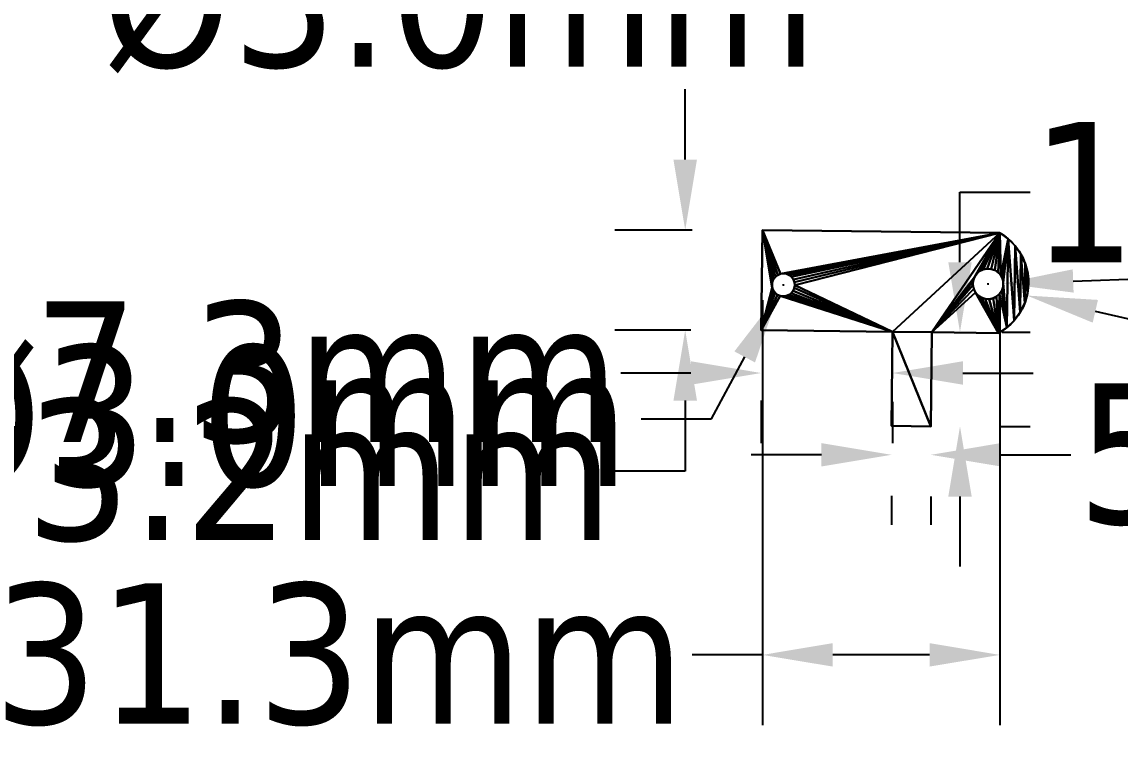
# Model space of a CAD drawing. Extents: x 8092 to 8804, y 9667 to 10646.
# Drawn here: x 8485.5 to 8630.2, y 10272 to 10367.6 of the extents above; entities that cross this region are included whole.
import ezdxf

# ---------------------------------------------------------------- set-up
doc = ezdxf.new("R2010")
doc.units = 0
doc.layers.get('0').update_dxf_attribs({"color": 13, "linetype": 'CONTINUOUS'})
doc.layers.get('DEFPOINTS').update_dxf_attribs({"linetype": 'CONTINUOUS'})
doc.styles.add('TAHOMA', font='tahoma.ttf')
doc.dimstyles.new('DIMSTYLE18', dxfattribs={"dimtxt": 18.568088, "dimasz": 9.284044, "dimexe": 9.284044, "dimexo": 9.284044, "dimgap": 1.856809, "dimtad": 0, "dimtih": 1, "dimtoh": 1, "dimdec": 1, "dimzin": 0, "dimtxsty": 'TAHOMA', "dimcen": 0.09, "dimazin": 3, "dimtfac": 1, "dimtdec": 4, "dimtofl": 0, "dimtmove": 0, "dimatfit": 3, "dimtolj": 1, "dimtzin": 0})
doc.dimstyles.new('DIMSTYLE32', dxfattribs={"dimtxt": 18.495202, "dimasz": 9.247601, "dimexe": 9.247601, "dimexo": 9.247601, "dimgap": 1.84952, "dimtad": 0, "dimtih": 1, "dimtoh": 1, "dimdec": 1, "dimzin": 0, "dimtxsty": 'TAHOMA', "dimcen": 0.09, "dimazin": 3, "dimtfac": 1, "dimtdec": 4, "dimtofl": 0, "dimtmove": 0, "dimatfit": 3, "dimtolj": 1, "dimtzin": 0})
doc.dimstyles.new('DIMSTYLE34', dxfattribs={"dimtxt": 18.466492, "dimasz": 9.233246, "dimexe": 9.233246, "dimexo": 9.233246, "dimgap": 1.846649, "dimtad": 0, "dimtih": 1, "dimtoh": 1, "dimdec": 1, "dimzin": 0, "dimtxsty": 'TAHOMA', "dimcen": 0.09, "dimazin": 3, "dimtfac": 1, "dimtdec": 4, "dimtofl": 0, "dimtmove": 0, "dimatfit": 3, "dimtolj": 1, "dimtzin": 0})
doc.dimstyles.new('DIMSTYLE35', dxfattribs={"dimtxt": 18.425101, "dimasz": 9.21255, "dimexe": 9.21255, "dimexo": 9.21255, "dimgap": 1.84251, "dimtad": 0, "dimtih": 1, "dimtoh": 1, "dimdec": 1, "dimzin": 0, "dimtxsty": 'TAHOMA', "dimcen": 0.09, "dimazin": 3, "dimtfac": 1, "dimtdec": 4, "dimtofl": 0, "dimtmove": 0, "dimatfit": 3, "dimtolj": 1, "dimtzin": 0})
doc.dimstyles.new('DIMSTYLE38', dxfattribs={"dimtxt": 18.474075, "dimasz": 9.237038, "dimexe": 9.237038, "dimexo": 9.237038, "dimgap": 1.847408, "dimtad": 0, "dimtih": 1, "dimtoh": 1, "dimdec": 1, "dimzin": 0, "dimtxsty": 'TAHOMA', "dimcen": 0.09, "dimazin": 3, "dimtfac": 1, "dimtdec": 4, "dimtofl": 0, "dimtmove": 0, "dimatfit": 3, "dimtolj": 1, "dimtzin": 0})
doc.dimstyles.new('DIMSTYLE39', dxfattribs={"dimtxt": 18.515203, "dimasz": 9.257601, "dimexe": 9.257601, "dimexo": 9.257601, "dimgap": 1.85152, "dimtad": 0, "dimtih": 1, "dimtoh": 1, "dimdec": 1, "dimzin": 0, "dimtxsty": 'TAHOMA', "dimcen": 0.09, "dimazin": 3, "dimtfac": 1, "dimtdec": 4, "dimtofl": 0, "dimtmove": 0, "dimatfit": 3, "dimtolj": 1, "dimtzin": 0})
doc.dimstyles.new('DIMSTYLE41', dxfattribs={"dimtxt": 18.542062, "dimasz": 9.271031, "dimexe": 9.271031, "dimexo": 9.271031, "dimgap": 1.854206, "dimtad": 0, "dimtih": 1, "dimtoh": 1, "dimdec": 1, "dimzin": 0, "dimtxsty": 'TAHOMA', "dimcen": 0.09, "dimazin": 3, "dimtfac": 1, "dimtdec": 4, "dimtofl": 0, "dimtmove": 0, "dimatfit": 3, "dimtolj": 1, "dimtzin": 0})

# ---------------------------------------------------------------- blocks, each defined once
blk = doc.blocks.new('*D101')
at = {"color": 0}
for p, q in [((8573.67, 10321.35), (8564.41, 10321.35)), ((8609.5, 10321.35), (8618.76, 10321.35)), ((8582.93, 10317.74), (8582.93, 10312.1)), ((8600.24, 10317.53), (8600.24, 10312.1))]:
    blk.add_line(p, q, dxfattribs=at)
for points in [[(8573.67, 10319.81), (8573.67, 10322.9), (8582.93, 10321.35)], [(8609.5, 10322.9), (8609.5, 10319.81), (8600.24, 10321.35)]]:
    blk.add_solid(points, dxfattribs=at)
at = {"layer": 'DEFPOINTS', "color": 0}
for p in [(8582.93, 10327), (8600.24, 10326.79), (8582.93, 10321.35)]:
    blk.add_point(p, dxfattribs=at)
at = {"color": 0, "insert": (8518.67, 10321.35), "char_height": 18.515, "attachment_point": 5, "style": 'TAHOMA'}
blk.add_mtext('\\A1;17.3mm', dxfattribs=at)
blk = doc.blocks.new('*D102')
at = {"color": 0}
for p, q in [((8590.85, 10310.57), (8581.62, 10310.57)), ((8614.5, 10310.57), (8623.74, 10310.57)), ((8600.09, 10305.14), (8600.09, 10301.33)), ((8605.27, 10305.07), (8605.27, 10301.33))]:
    blk.add_line(p, q, dxfattribs=at)
for points in [[(8590.85, 10309.03), (8590.85, 10312.11), (8600.09, 10310.57)], [(8614.5, 10312.11), (8614.5, 10309.03), (8605.27, 10310.57)]]:
    blk.add_solid(points, dxfattribs=at)
at = {"layer": 'DEFPOINTS', "color": 0}
for p in [(8600.09, 10314.37), (8605.27, 10314.31), (8605.27, 10310.57)]:
    blk.add_point(p, dxfattribs=at)
at = {"color": 0, "insert": (8663.08, 10310.57), "char_height": 18.474, "attachment_point": 5, "style": 'TAHOMA'}
blk.add_mtext('\\A1;5.2mm', dxfattribs=at)
blk = doc.blocks.new('*D104')
at = {"color": 0}
for p, q in [((8609.12, 10345.2), (8618.36, 10345.2)), ((8609.12, 10335.96), (8609.12, 10345.2)), ((8614.66, 10326.73), (8618.36, 10326.73)), ((8614.5, 10314.31), (8618.36, 10314.31)), ((8609.12, 10305.07), (8609.12, 10295.84))]:
    blk.add_line(p, q, dxfattribs=at)
for points in [[(8607.58, 10335.96), (8610.66, 10335.96), (8609.12, 10326.73)], [(8610.66, 10305.07), (8607.58, 10305.07), (8609.12, 10314.31)]]:
    blk.add_solid(points, dxfattribs=at)
at = {"layer": 'DEFPOINTS', "color": 0}
for p in [(8605.42, 10326.73), (8609.12, 10326.73), (8605.27, 10314.31)]:
    blk.add_point(p, dxfattribs=at)
at = {"color": 0, "insert": (8664, 10345.2), "char_height": 18.474, "attachment_point": 5, "style": 'TAHOMA'}
blk.add_mtext('\\A1;12.4mm', dxfattribs=at)
blk = doc.blocks.new('*D105')
at = {"color": 0}
for p, q in [((8583.09, 10330.94), (8583.09, 10274.94)), ((8614.37, 10330.56), (8614.37, 10274.94)), ((8583.09, 10284.19), (8573.83, 10284.19)), ((8605.11, 10284.19), (8592.35, 10284.19))]:
    blk.add_line(p, q, dxfattribs=at)
for points in [[(8592.35, 10285.74), (8592.35, 10282.65), (8583.09, 10284.19)], [(8605.11, 10282.65), (8605.11, 10285.74), (8614.37, 10284.19)]]:
    blk.add_solid(points, dxfattribs=at)
at = {"layer": 'DEFPOINTS', "color": 0}
for p in [(8583.09, 10340.2), (8614.37, 10339.82), (8583.09, 10284.19)]:
    blk.add_point(p, dxfattribs=at)
at = {"color": 0, "insert": (8527.29, 10284.19), "char_height": 18.515, "attachment_point": 5, "style": 'TAHOMA'}
blk.add_mtext('\\A1;31.3mm', dxfattribs=at)
blk = doc.blocks.new('*D106')
at = {"color": 0}
for p, q in [((8572.91, 10349.48), (8572.91, 10358.77)), ((8573.81, 10340.2), (8563.62, 10340.2)), ((8573.64, 10327), (8563.62, 10327)), ((8572.91, 10317.72), (8572.91, 10308.43)), ((8572.91, 10308.43), (8563.62, 10308.43))]:
    blk.add_line(p, q, dxfattribs=at)
for points in [[(8571.36, 10349.48), (8574.46, 10349.48), (8572.91, 10340.2)], [(8574.46, 10317.72), (8571.36, 10317.72), (8572.91, 10327)]]:
    blk.add_solid(points, dxfattribs=at)
at = {"layer": 'DEFPOINTS', "color": 0}
for p in [(8583.09, 10340.2), (8572.91, 10327), (8582.93, 10327)]:
    blk.add_point(p, dxfattribs=at)
at = {"color": 0, "insert": (8517.75, 10308.43), "char_height": 18.568, "attachment_point": 5, "style": 'TAHOMA'}
blk.add_mtext('\\A1;13.2mm', dxfattribs=at)
blk = doc.blocks.new('*D109')
at = {"color": 0}
for p, q in [((8610.49, 10333.26), (8610.67, 10333.26)), ((8610.58, 10333.17), (8610.58, 10333.35)), ((8626.95, 10329.49), (8635.95, 10327.41))]:
    blk.add_line(p, q, dxfattribs=at)
blk.add_solid([(8627.3, 10330.99), (8626.61, 10327.99), (8617.96, 10331.56)], dxfattribs=at)
at = {"layer": 'DEFPOINTS', "color": 0}
for p in [(8610.58, 10333.26), (8617.96, 10331.56)]:
    blk.add_point(p, dxfattribs=at)
at = {"color": 0, "insert": (8682.98, 10327.41), "char_height": 18.466, "attachment_point": 5, "style": 'TAHOMA'}
blk.add_mtext('\\A1;R7.6mm', dxfattribs=at)
blk = doc.blocks.new('*D114')
at = {"color": 0}
for p, q in [((8619.94, 10377.08), (8620.12, 10377.08)), ((8620.03, 10376.99), (8620.03, 10377.17)), ((8601.14, 10370.53), (8609.88, 10373.56)), ((8591.89, 10370.53), (8601.14, 10370.53))]:
    blk.add_line(p, q, dxfattribs=at)
blk.add_solid([(8610.38, 10372.11), (8609.37, 10375.02), (8618.62, 10376.59)], dxfattribs=at)
at = {"layer": 'DEFPOINTS', "color": 0}
for p in [(8618.62, 10376.59), (8621.45, 10377.58)]:
    blk.add_point(p, dxfattribs=at)
at = {"color": 0, "insert": (8543.15, 10370.53), "char_height": 18.4952, "attachment_point": 5, "style": 'TAHOMA'}
blk.add_mtext('\\A1;%%c3.0mm', dxfattribs=at)
blk = doc.blocks.new('*D115')
at = {"color": 0}
for p, q in [((8612.74, 10333.1), (8612.92, 10333.1)), ((8612.83, 10333.01), (8612.83, 10333.19)), ((8624.04, 10333.48), (8641.79, 10334.09))]:
    blk.add_line(p, q, dxfattribs=at)
blk.add_solid([(8623.98, 10335.02), (8624.09, 10331.95), (8614.83, 10333.17)], dxfattribs=at)
at = {"layer": 'DEFPOINTS', "color": 0}
for p in [(8614.83, 10333.17), (8610.83, 10333.03)]:
    blk.add_point(p, dxfattribs=at)
at = {"color": 0, "insert": (8690.35, 10334.09), "char_height": 18.4251, "attachment_point": 5, "style": 'TAHOMA'}
blk.add_mtext('\\A1;%%c4.0mm', dxfattribs=at)
blk = doc.blocks.new('*D116')
at = {"color": 0}
for p, q in [((8585.76, 10332.96), (8585.94, 10332.96)), ((8585.85, 10332.87), (8585.85, 10333.05)), ((8576.37, 10315.3), (8580.75, 10323.47)), ((8567.1, 10315.3), (8576.37, 10315.3))]:
    blk.add_line(p, q, dxfattribs=at)
blk.add_solid([(8582.11, 10322.74), (8579.39, 10324.2), (8585.14, 10331.64)], dxfattribs=at)
at = {"layer": 'DEFPOINTS', "color": 0}
for p in [(8586.56, 10334.28), (8585.14, 10331.64)]:
    blk.add_point(p, dxfattribs=at)
at = {"color": 0, "insert": (8518.23, 10315.3), "char_height": 18.5421, "attachment_point": 5, "style": 'TAHOMA'}
blk.add_mtext('\\A1;%%c3.0mm', dxfattribs=at)

msp = doc.modelspace()

# ---------------------------------------------------------------- linework, layer by layer
for p, q in [((8583.09, 10340.2, 17.65), (8582.93, 10327, 17.65)), ((8583.09, 10340.2, 16.07), (8582.93, 10327, 16.07)), ((8614.37, 10339.82, 17.65), (8583.09, 10340.2, 17.65)), ((8614.37, 10339.82, 16.07), (8583.09, 10340.2, 16.07)), ((8583.09, 10340.2, 16.07), (8583.09, 10340.2, 17.65)), ((8614.37, 10339.82, 16.07), (8614.37, 10339.82, 17.65)), ((8615.46, 10339.05, 16.07), (8615.46, 10339.05, 17.65)), ((8616.4, 10338.1, 16.07), (8616.4, 10338.1, 17.65)), ((8617.16, 10337.01, 16.07), (8617.16, 10337.01, 17.65)), ((8617.71, 10335.79, 16.07), (8617.71, 10335.79, 17.65)), ((8618.05, 10334.5, 16.07), (8618.05, 10334.5, 17.65)), ((8618.15, 10333.17, 16.07), (8618.15, 10333.17, 17.65)), ((8618.01, 10331.84, 16.07), (8618.01, 10331.84, 17.65)), ((8617.65, 10330.56, 16.07), (8617.65, 10330.56, 17.65)), ((8617.06, 10329.36, 16.07), (8617.06, 10329.36, 17.65)), ((8615.31, 10327.36, 16.07), (8615.31, 10327.36, 17.65)), ((8616.28, 10328.28, 16.07), (8616.28, 10328.28, 17.65)), ((8582.93, 10327, 17.65), (8600.24, 10326.79, 17.65)), ((8582.93, 10327, 16.07), (8600.24, 10326.79, 16.07)), ((8582.93, 10327, 16.07), (8582.93, 10327, 17.65)), ((8600.24, 10326.79, 17.65), (8600.09, 10314.37, 17.65)), ((8600.24, 10326.79, 16.07), (8600.09, 10314.37, 16.07)), ((8600.24, 10326.79, 16.07), (8600.24, 10326.79, 17.65)), ((8605.27, 10314.31, 17.65), (8605.42, 10326.73, 17.65)), ((8605.27, 10314.31, 16.07), (8605.42, 10326.73, 16.07)), ((8605.42, 10326.73, 17.65), (8614.2, 10326.62, 17.65)), ((8605.42, 10326.73, 16.07), (8614.2, 10326.62, 16.07)), ((8605.42, 10326.73, 16.07), (8605.42, 10326.73, 17.65)), ((8614.2, 10326.62, 16.07), (8614.2, 10326.62, 17.65)), ((8600.09, 10314.37, 17.65), (8605.27, 10314.31, 17.65)), ((8600.09, 10314.37, 16.07), (8605.27, 10314.31, 16.07)), ((8600.09, 10314.37, 16.07), (8600.09, 10314.37, 17.65)), ((8605.27, 10314.31, 16.07), (8605.27, 10314.31, 17.65))]:
    msp.add_line(p, q)
at = {"extrusion": (0, 0, -1)}
for centre, radius in [((-8612.83, 10333.1, -17.65), 2), ((-8585.85, 10332.96, -17.65), 1.5)]:
    msp.add_circle(centre, radius, dxfattribs=at)
for centre in [(-8610.58, 10333.26, -17.65), (-8610.58, 10333.26, -16.07)]:
    msp.add_arc(centre, 7.57, 120.0077, 241.3958, dxfattribs=at)

# ---------------------------------------------------------------- dimensions: what is measured, and where the dimension line sits
at = {"color": 250}
for p1, p2, dimstyle, picture, middle in [((8621.45, 10377.58, 0.72), (8618.62, 10376.59, 0.72), 'DIMSTYLE32', '*D114', (8543.15, 10370.53, 0.72)), ((8610.83, 10333.03, 0.69), (8614.83, 10333.17, 0.69), 'DIMSTYLE35', '*D115', (8641.79, 10334.09, 0.69)), ((8586.56, 10334.28, 0.69), (8585.14, 10331.64, 0.69), 'DIMSTYLE41', '*D116', (8518.23, 10315.3, 0.69))]:
    dim = msp.add_diameter_dim_2p(p1=p1, p2=p2, dimstyle=dimstyle, override={"dimpost": 'mm'}, dxfattribs=at)
    dim.commit()
    dim.dimension.update_dxf_attribs({"geometry": picture, "text_midpoint": middle, "dimtype": 163})
for base, p1, p2, dimstyle, picture, middle in [((8572.91, 10327, 17.65), (8583.09, 10340.2, 17.65), (8582.93, 10327, 17.65), 'DIMSTYLE18', '*D106', (8517.75, 10308.43, 17.65)), ((8609.12, 10326.73, 17.65), (8605.27, 10314.31, 17.65), (8605.42, 10326.73, 17.65), 'DIMSTYLE38', '*D104', (8664, 10345.2, 17.65))]:
    dim = msp.add_linear_dim(base=base, p1=p1, p2=p2, angle=90, dimstyle=dimstyle, override={"dimpost": 'mm'}, dxfattribs=at)
    dim.commit()
    dim.dimension.update_dxf_attribs({"geometry": picture, "text_midpoint": middle})
for base, p1, p2, dimstyle, picture, middle in [((8583.09, 10284.19, 16.07), (8614.37, 10339.82, 16.07), (8583.09, 10340.2, 16.07), 'DIMSTYLE39', '*D105', (8527.29, 10284.19, 16.07)), ((8582.93, 10321.35, 17.65), (8600.24, 10326.79, 17.65), (8582.93, 10327, 17.65), 'DIMSTYLE39', '*D101', (8518.67, 10321.35, 17.65)), ((8605.27, 10310.57, 17.65), (8600.09, 10314.37, 17.65), (8605.27, 10314.31, 17.65), 'DIMSTYLE38', '*D102', (8663.08, 10310.57, 17.65))]:
    dim = msp.add_linear_dim(base=base, p1=p1, p2=p2, dimstyle=dimstyle, override={"dimpost": 'mm'}, dxfattribs=at)
    dim.commit()
    dim.dimension.update_dxf_attribs({"geometry": picture, "text_midpoint": middle})
dim = msp.add_radius_dim(center=(8610.58, 10333.26, 0.69), mpoint=(8617.96, 10331.56, 0.69), dimstyle='DIMSTYLE34', override={"dimpost": 'mm'}, dxfattribs=at)
dim.commit()
dim.dimension.update_dxf_attribs({"geometry": '*D109', "text_midpoint": (8635.95, 10327.41, 0.69), "dimtype": 164})

# ---------------------------------------------------------------- meshes
mesh = msp.add_polyface()
corners = [(8582.93, 10327, 17.65), (8584.39, 10332.59, 17.65), (8583.09, 10340.2, 17.65), (8584.54, 10332.23, 17.65), (8584.77, 10331.91, 17.65), (8585.08, 10331.67, 17.65), (8585.44, 10331.52, 17.65), (8600.24, 10326.79, 17.65), (8584.35, 10332.98, 17.65), (8585.83, 10331.46, 17.65), (8586.22, 10331.51, 17.65), (8586.58, 10331.65, 17.65), (8586.89, 10331.89, 17.65), (8587.14, 10332.2, 17.65), (8587.29, 10332.56, 17.65), (8587.35, 10332.94, 17.65), (8605.27, 10314.31, 17.65), (8600.09, 10314.37, 17.65), (8605.42, 10326.73, 17.65), (8610.94, 10332.45, 17.65), (8610.84, 10332.96, 17.65), (8611.17, 10331.98, 17.65), (8614.2, 10326.62, 17.65), (8611.52, 10331.59, 17.65), (8611.95, 10331.3, 17.65), (8612.45, 10331.14, 17.65), (8612.97, 10331.1, 17.65), (8613.48, 10331.21, 17.65), (8613.95, 10331.44, 17.65), (8614.34, 10331.79, 17.65), (8615.31, 10327.36, 17.65), (8614.63, 10332.22, 17.65), (8614.79, 10332.72, 17.65), (8614.83, 10333.24, 17.65), (8585.48, 10334.41, 17.65), (8614.37, 10339.82, 17.65), (8585.11, 10334.27, 17.65), (8584.8, 10334.03, 17.65), (8584.56, 10333.73, 17.65), (8584.4, 10333.37, 17.65), (8585.87, 10334.46, 17.65), (8586.25, 10334.41, 17.65), (8586.61, 10334.25, 17.65), (8586.92, 10334.01, 17.65), (8587.16, 10333.7, 17.65), (8587.3, 10333.33, 17.65), (8611.03, 10333.98, 17.65), (8610.87, 10333.48, 17.65), (8611.32, 10334.41, 17.65), (8611.71, 10334.76, 17.65), (8612.18, 10334.99, 17.65), (8612.69, 10335.1, 17.65), (8613.22, 10335.06, 17.65), (8613.71, 10334.9, 17.65), (8614.15, 10334.61, 17.65), (8614.49, 10334.22, 17.65), (8615.46, 10339.05, 17.65), (8614.72, 10333.75, 17.65), (8616.28, 10328.28, 17.65), (8616.4, 10338.1, 17.65), (8617.06, 10329.36, 17.65), (8617.16, 10337.01, 17.65), (8617.65, 10330.56, 17.65), (8617.71, 10335.79, 17.65), (8618.01, 10331.84, 17.65), (8618.05, 10334.5, 17.65), (8618.15, 10333.17, 17.65)]
mesh.append_faces([[corners[k] for k in face] for face in [(16, 7, 17), (65, 64, 66)]], dxfattribs={"vtx0": -1})
mesh.append_faces([[corners[k] for k in face] for face in [(0, 1, 2), (1, 0, 3), (3, 0, 4), (4, 0, 5), (5, 0, 6), (6, 7, 9), (9, 7, 10), (10, 7, 11), (11, 7, 12), (12, 7, 13), (13, 7, 14), (14, 7, 15), (19, 18, 21), (21, 22, 23), (23, 22, 24), (24, 22, 25), (25, 22, 26), (26, 22, 27), (27, 22, 28), (28, 22, 29), (29, 30, 31), (31, 30, 32), (32, 30, 33), (2, 34, 35), (34, 2, 36), (36, 2, 37), (37, 2, 38), (38, 2, 39), (39, 2, 8), (18, 7, 16), (46, 18, 47), (47, 18, 20), (35, 55, 56), (56, 58, 59), (59, 60, 61), (61, 62, 63), (63, 64, 65)]], dxfattribs={"vtx0": -1, "vtx1": -1})
mesh.append_faces([[corners[k] for k in face] for face in [(35, 15, 7), (35, 7, 18), (35, 18, 46), (56, 33, 30)]], dxfattribs={"vtx0": -1, "vtx1": -1, "vtx2": -1})
mesh.append_faces([[corners[k] for k in face] for face in [(6, 0, 7), (2, 1, 8), (18, 19, 20), (21, 18, 22), (29, 22, 30), (35, 34, 40), (35, 40, 41), (35, 41, 42), (35, 42, 43), (35, 43, 44), (35, 44, 45), (35, 45, 15), (35, 46, 48), (35, 48, 49), (35, 49, 50), (35, 50, 51), (35, 51, 52), (35, 52, 53), (35, 53, 54), (35, 54, 55), (56, 55, 57), (56, 57, 33), (56, 30, 58), (59, 58, 60), (61, 60, 62), (63, 62, 64)]], dxfattribs={"vtx0": -1, "vtx2": -1})
mesh = msp.add_polyface()
corners = [(8583.09, 10340.2, 17.65), (8582.93, 10327, 16.07), (8582.93, 10327, 17.65), (8583.09, 10340.2, 16.07)]
mesh.append_faces([[corners[k] for k in face] for face in [(0, 1, 2), (1, 0, 3)]], dxfattribs={"vtx0": -1})
mesh = msp.add_polyface()
corners = [(8583.09, 10340.2, 17.65), (8614.37, 10339.82, 16.07), (8583.09, 10340.2, 16.07), (8614.37, 10339.82, 17.65)]
mesh.append_faces([[corners[k] for k in face] for face in [(0, 1, 2), (1, 0, 3)]], dxfattribs={"vtx0": -1})
mesh = msp.add_polyface()
corners = [(8614.37, 10339.82, 17.65), (8615.46, 10339.05, 16.07), (8614.37, 10339.82, 16.07), (8615.46, 10339.05, 17.65)]
mesh.append_faces([[corners[k] for k in face] for face in [(0, 1, 2), (1, 0, 3)]], dxfattribs={"vtx0": -1})
mesh = msp.add_polyface()
corners = [(8615.46, 10339.05, 16.07), (8616.4, 10338.1, 17.65), (8616.4, 10338.1, 16.07), (8615.46, 10339.05, 17.65)]
mesh.append_faces([[corners[k] for k in face] for face in [(0, 1, 2), (1, 0, 3)]], dxfattribs={"vtx0": -1})
mesh = msp.add_polyface()
corners = [(8616.4, 10338.1, 16.07), (8617.16, 10337.01, 17.65), (8617.16, 10337.01, 16.07), (8616.4, 10338.1, 17.65)]
mesh.append_faces([[corners[k] for k in face] for face in [(0, 1, 2), (1, 0, 3)]], dxfattribs={"vtx0": -1})
mesh = msp.add_polyface()
corners = [(8617.16, 10337.01, 16.07), (8617.71, 10335.79, 17.65), (8617.71, 10335.79, 16.07), (8617.16, 10337.01, 17.65)]
mesh.append_faces([[corners[k] for k in face] for face in [(0, 1, 2), (1, 0, 3)]], dxfattribs={"vtx0": -1})
mesh = msp.add_polyface()
corners = [(8617.71, 10335.79, 16.07), (8618.05, 10334.5, 17.65), (8618.05, 10334.5, 16.07), (8617.71, 10335.79, 17.65)]
mesh.append_faces([[corners[k] for k in face] for face in [(0, 1, 2), (1, 0, 3)]], dxfattribs={"vtx0": -1})
mesh = msp.add_polyface()
corners = [(8618.15, 10333.17, 16.07), (8618.01, 10331.84, 17.65), (8618.01, 10331.84, 16.07), (8618.15, 10333.17, 17.65)]
mesh.append_faces([[corners[k] for k in face] for face in [(0, 1, 2), (1, 0, 3)]], dxfattribs={"vtx0": -1})
mesh = msp.add_polyface()
corners = [(8618.05, 10334.5, 16.07), (8618.15, 10333.17, 17.65), (8618.15, 10333.17, 16.07), (8618.05, 10334.5, 17.65)]
mesh.append_faces([[corners[k] for k in face] for face in [(0, 1, 2), (1, 0, 3)]], dxfattribs={"vtx0": -1})
mesh = msp.add_polyface()
corners = [(8618.01, 10331.84, 16.07), (8617.65, 10330.56, 17.65), (8617.65, 10330.56, 16.07), (8618.01, 10331.84, 17.65)]
mesh.append_faces([[corners[k] for k in face] for face in [(0, 1, 2), (1, 0, 3)]], dxfattribs={"vtx0": -1})
mesh = msp.add_polyface()
corners = [(8617.65, 10330.56, 16.07), (8617.06, 10329.36, 17.65), (8617.06, 10329.36, 16.07), (8617.65, 10330.56, 17.65)]
mesh.append_faces([[corners[k] for k in face] for face in [(0, 1, 2), (1, 0, 3)]], dxfattribs={"vtx0": -1})
mesh = msp.add_polyface()
corners = [(8617.06, 10329.36, 16.07), (8616.28, 10328.28, 17.65), (8616.28, 10328.28, 16.07), (8617.06, 10329.36, 17.65)]
mesh.append_faces([[corners[k] for k in face] for face in [(0, 1, 2), (1, 0, 3)]], dxfattribs={"vtx0": -1})
mesh = msp.add_polyface()
corners = [(8615.31, 10327.36, 17.65), (8614.2, 10326.62, 16.07), (8615.31, 10327.36, 16.07), (8614.2, 10326.62, 17.65)]
mesh.append_faces([[corners[k] for k in face] for face in [(0, 1, 2), (1, 0, 3)]], dxfattribs={"vtx0": -1})
mesh = msp.add_polyface()
corners = [(8616.28, 10328.28, 17.65), (8615.31, 10327.36, 16.07), (8616.28, 10328.28, 16.07), (8615.31, 10327.36, 17.65)]
mesh.append_faces([[corners[k] for k in face] for face in [(0, 1, 2), (1, 0, 3)]], dxfattribs={"vtx0": -1})
mesh = msp.add_polyface()
corners = [(8600.24, 10326.79, 17.65), (8582.93, 10327, 16.07), (8600.24, 10326.79, 16.07), (8582.93, 10327, 17.65)]
mesh.append_faces([[corners[k] for k in face] for face in [(0, 1, 2), (1, 0, 3)]], dxfattribs={"vtx0": -1})
mesh = msp.add_polyface()
corners = [(8600.24, 10326.79, 17.65), (8600.09, 10314.37, 16.07), (8600.09, 10314.37, 17.65), (8600.24, 10326.79, 16.07)]
mesh.append_faces([[corners[k] for k in face] for face in [(0, 1, 2), (1, 0, 3)]], dxfattribs={"vtx0": -1})
mesh = msp.add_polyface()
corners = [(8605.42, 10326.73, 16.07), (8605.27, 10314.31, 17.65), (8605.27, 10314.31, 16.07), (8605.42, 10326.73, 17.65)]
mesh.append_faces([[corners[k] for k in face] for face in [(0, 1, 2), (1, 0, 3)]], dxfattribs={"vtx0": -1})
mesh = msp.add_polyface()
corners = [(8614.2, 10326.62, 17.65), (8605.42, 10326.73, 16.07), (8614.2, 10326.62, 16.07), (8605.42, 10326.73, 17.65)]
mesh.append_faces([[corners[k] for k in face] for face in [(0, 1, 2), (1, 0, 3)]], dxfattribs={"vtx0": -1})
mesh = msp.add_polyface()
corners = [(8605.27, 10314.31, 17.65), (8600.09, 10314.37, 16.07), (8605.27, 10314.31, 16.07), (8600.09, 10314.37, 17.65)]
mesh.append_faces([[corners[k] for k in face] for face in [(0, 1, 2), (1, 0, 3)]], dxfattribs={"vtx0": -1})

doc.saveas('drawing.dxf')
